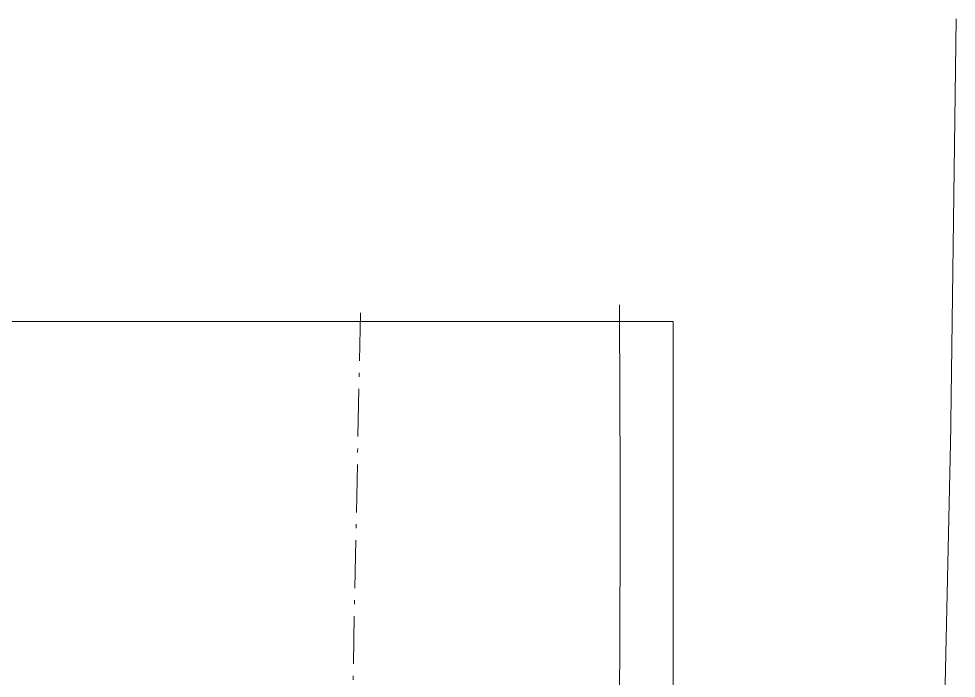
# Model space of a CAD drawing. Header units: metres. Extents: x 8 to 2416, y -346 to 476.
# Drawn here: x 72.47 to 95.95, y 59.5 to 76.03 of the extents above; entities that cross this region are included whole.
import ezdxf

# ---------------------------------------------------------------- set-up
doc = ezdxf.new("R2010")
doc.units = ezdxf.units.M
doc.linetypes.add('ACAD_ISO10W100', pattern=[18, 12, -3, 0, -3])
doc.layers.get('Defpoints').update_dxf_attribs({"color": 6})
doc.layers.add('calle', color=254, linetype='Continuous', lineweight=0)
doc.layers.add('SOLAR', color=7, linetype='ACAD_ISO10W100', lineweight=9, true_color=0xff1414)

msp = doc.modelspace()

# ---------------------------------------------------------------- linework, layer by layer
at = {"layer": 'calle'}
for p, q in [((95.8014, 65.2829), (95.9478, 76.0289)), ((95.1376, 35.3764), (95.8032, 65.3855))]:
    msp.add_line(p, q, dxfattribs=at)
msp.add_open_spline([(87.5115, 68.8565), (87.5347, 65.1775), (87.5374, 56.4908), (87.2417, 42.692), (86.9747, 28.8674), (87.4686, 19.5123), (87.6297, 15.2677), (87.65, 14.7165)], degree=3, knots=[20.6552515, 20.6552515, 20.6552515, 20.6552515, 31.6928123, 46.7180449, 62.0631232, 73.1533046, 74.8085647, 74.8085647, 74.8085647, 74.8085647], dxfattribs=at)
at = {"layer": 'Defpoints', "lineweight": 13}
msp.add_lwpolyline([(13.8218, 68.4412), (88.8549, 68.4412), (88.8549, 14.0559), (13.8218, 14.0559)], close=True, dxfattribs=at)
at = {"layer": 'SOLAR', "ltscale": 0.1}
msp.add_line((80.8091, 57.9566), (81.0306, 68.8565), dxfattribs=at)

doc.saveas('drawing.dxf')
